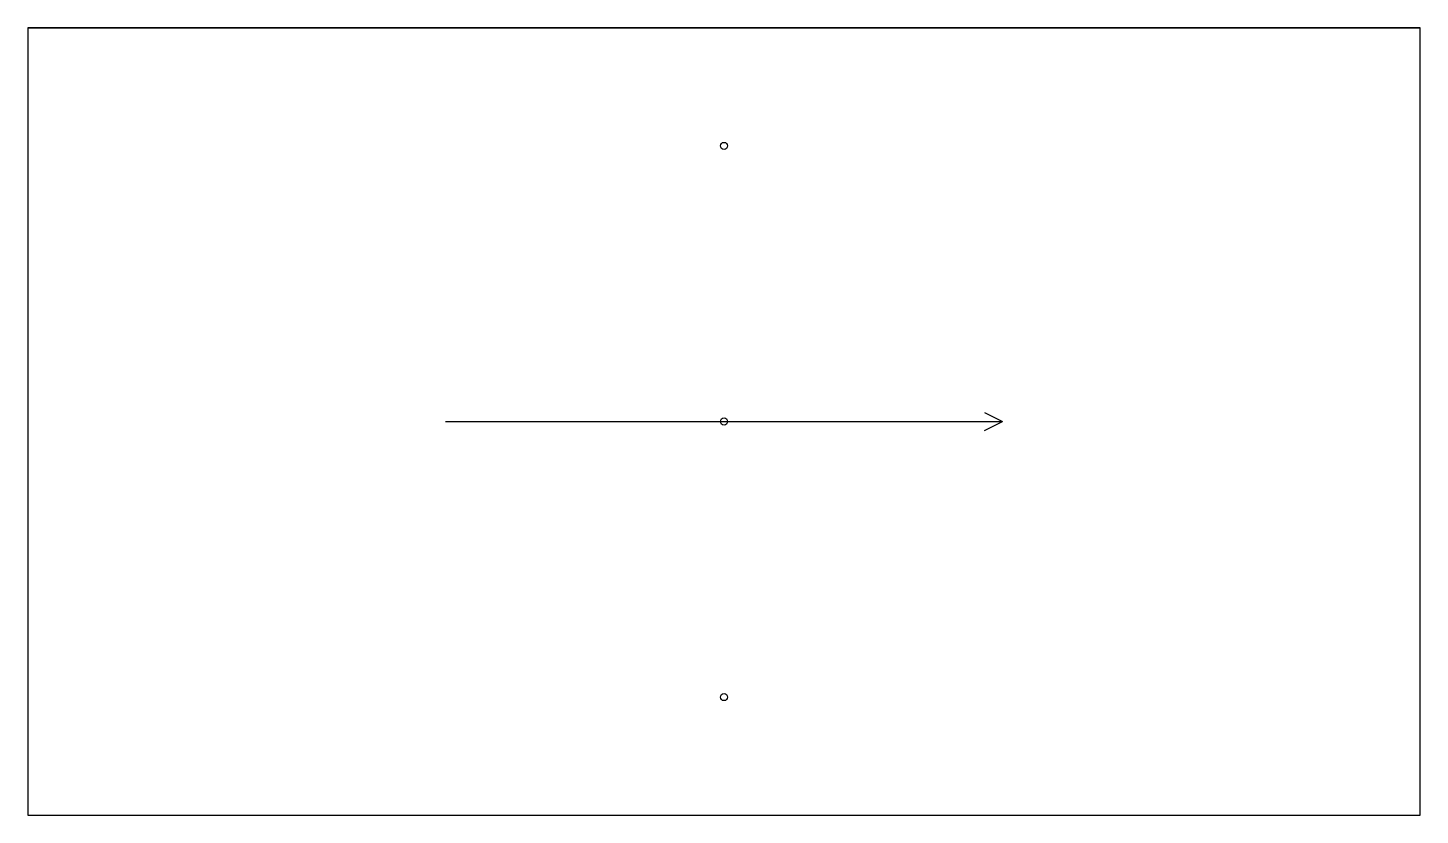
# Model space of a CAD drawing. Header units: millimetres. Extents: x 0 to 1163, y 0 to 658.
import ezdxf

# ---------------------------------------------------------------- set-up
doc = ezdxf.new("R2010")
doc.units = ezdxf.units.MM
for name, color, linetype in [('B_SIDE_HOLES_12', 7, 'Continuous'), ('EDGE_BANDING', 7, 'Continuous'), ('GRAIN_DIRECTION', 3, 'Continuous'), ('OUTSIDE_THROUGH', 7, 'Continuous')]:
    doc.layers.add(name, color=color, linetype=linetype)

msp = doc.modelspace()

# ---------------------------------------------------------------- linework, layer by layer
at = {"layer": 'B_SIDE_HOLES_12'}
for centre in [(581.5, 559.3), (581.5, 329), (581.5, 98.7)]:
    msp.add_circle(centre, 3, dxfattribs=at)
at = {"layer": 'EDGE_BANDING'}
for p, q in [((0, 658), (1163, 658)), ((0, 0), (1163, 0))]:
    msp.add_line(p, q, dxfattribs=at)
at = {"layer": 'GRAIN_DIRECTION'}
for p in [(348.9, 329), (799.1, 336.5), (799.1, 321.5)]:
    msp.add_line(p, (814.1, 329), dxfattribs=at)
at = {"layer": 'OUTSIDE_THROUGH'}
msp.add_lwpolyline([(0, 0), (1163, 0), (1163, 658), (0, 658)], close=True, dxfattribs=at)

doc.saveas('drawing.dxf')
